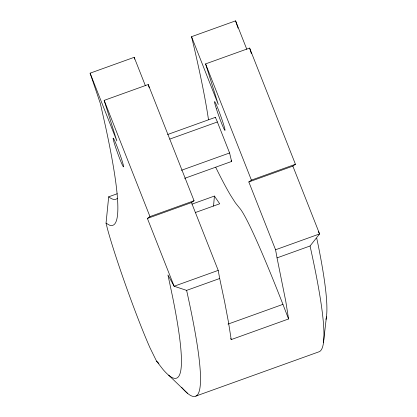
<?xml version="1.0" encoding="UTF-8"?>
<svg xmlns="http://www.w3.org/2000/svg" width="417" height="417" viewBox="0 0 417 417"><rect width="100%" height="100%" fill="white"/><g stroke="black" fill="none" stroke-linecap="round" stroke-linejoin="round"><path stroke-width="0.63" d="M213.54 206.092L214.421 196.063L191.987 204.132M145.413 85.766L134.191 57.317L90.108 73.173L116.843 140.972L104.151 100.382L148.233 84.531L194.056 200.739L191.476 202.589L218.211 270.388L219.686 278.499L186.623 290.388L174.129 286.244L167.942 274.928L172.643 297.097A1113.708 64.885 70.2 0 1 163 369.462L156.526 361.106L149.896 347.601A79.376 4.623 70.2 0 1 107.419 228.704L106.048 223.158L108.686 196.819L117.24 193.743M323.462 342.638L326.443 316.779M230.768 338.427L231.216 339.594L288.569 318.969L285.791 301.376L277.039 257.873L310.055 245.994L319.599 233.921L292.864 166.122L295.444 164.272L249.627 48.064L205.586 63.9L218.279 104.49L191.544 36.691L235.584 20.85L246.801 49.3M218.211 270.388L174.129 286.244L147.394 218.445L149.974 216.59L194.056 200.739M277.039 257.873L275.564 249.762L248.829 181.958L251.409 180.108L295.444 164.272M167.644 134.503L215.235 117.391M169.787 139.09L217.372 121.978L229.595 152.966L231.617 161.452L184.637 178.351M181.395 170.303L229.595 152.966M147.394 218.445L191.476 202.589M248.829 181.958L292.864 166.122M195.51 212.488L219.712 203.783L214.421 196.063M275.564 249.762L319.599 233.921L318.364 231.659M228.016 324.113L282.929 304.363L288.569 318.969M195.881 396.077L319.313 351.682A1137.18 66.251 70.2 0 0 310.055 245.994M106.048 223.158L109.546 225.18A1138.415 66.324 70.2 0 0 105.334 125.595L100.382 103.588L90.108 73.173M156.526 361.106L158.877 363.353M168.666 375.196L187.462 393.257M205.586 63.9L251.409 180.108M231.143 160.258L231.617 161.452M104.151 100.382L149.974 216.59M235.584 20.85L238.05 28.153M249.627 48.064L251.357 53.595M148.233 84.531L149.197 87.606M191.544 36.691L194.171 47.72A1114.949 64.958 70.2 0 1 208.495 119.742M134.191 57.317L134.628 59.157M316.732 238.232L318.119 244.774A1113.708 64.885 70.2 0 1 325.969 319.479M219.686 278.499L224.591 301.621L228.438 322.002L231.216 339.594M215.172 117.641A9.388 0.547 70.2 0 1 217.372 121.978M117.438 198.216A1114.949 64.958 70.2 0 1 108.686 196.819M186.623 290.388A1137.18 66.251 70.2 0 1 181.676 387.403M215.761 167.384A439.544 25.609 70.2 0 0 230.523 195.208L235.397 202.834L239.353 207.796A182.761 10.649 70.2 0 1 282.929 304.363M123.573 166.466L123.474 166.873A15.252 0.886 70.2 0 1 114.873 145.064L113.982 142.145A15.252 0.886 70.2 0 1 116.708 145.622A15.252 0.886 70.2 0 1 123.573 166.466M216.308 108.582A15.252 0.886 70.2 0 0 224.909 130.391A15.252 0.886 70.2 0 0 218.143 109.139A15.252 0.886 70.2 0 0 216.308 108.582"/></g></svg>
